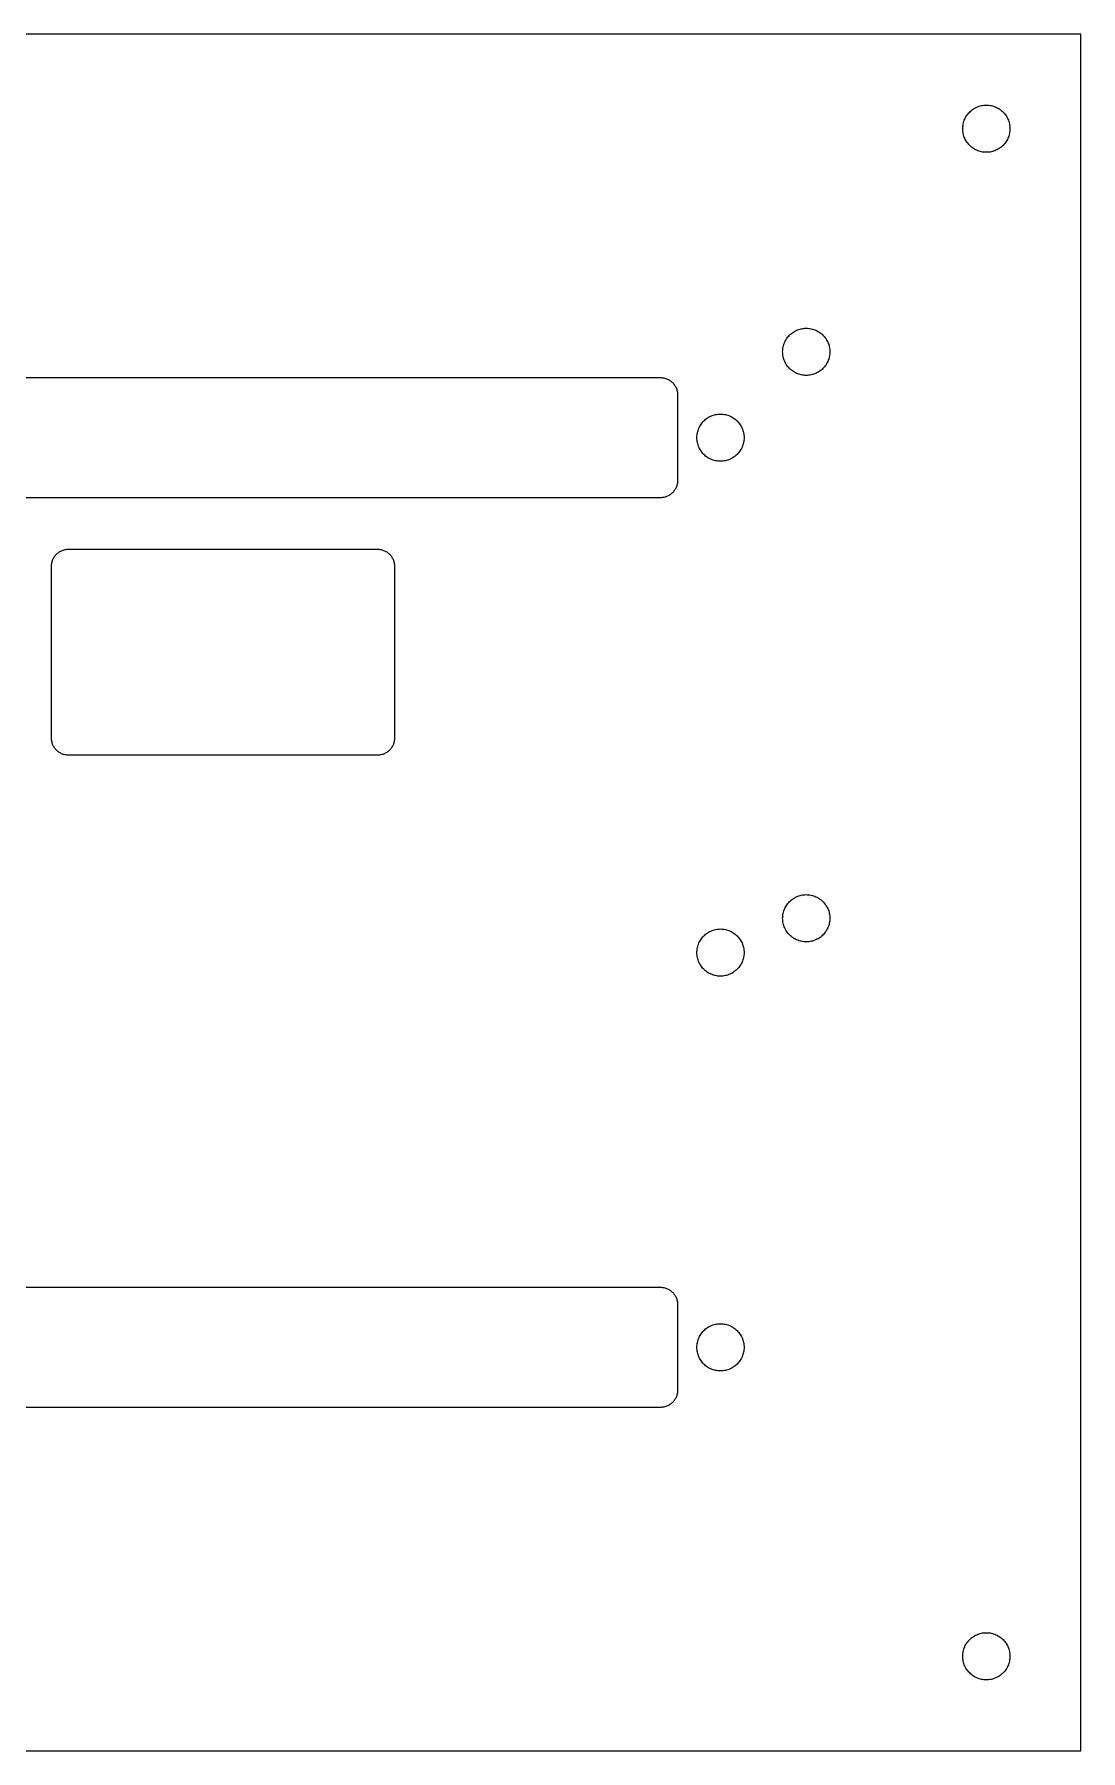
# Model space of a CAD drawing. Header units: metres. Extents: x -50 to 365, y -50 to 50.
# Drawn here: x 199 to 260, y -50 to 50 of the extents above; entities that cross this region are included whole.
import ezdxf

# ---------------------------------------------------------------- set-up
doc = ezdxf.new("R2010")
doc.units = ezdxf.units.M

msp = doc.modelspace()

# ---------------------------------------------------------------- linework, layer by layer
for p, q in [((260, 50), (160, 50)), ((260, -50), (260, 50)), ((253.216, 44.9928), (253.244, 45.0592)), ((253.244, 45.0592), (253.275, 45.1242)), ((253.275, 45.1242), (253.309, 45.1875)), ((253.309, 45.1875), (253.347, 45.2489)), ((253.347, 45.2489), (253.388, 45.3082)), ((253.388, 45.3082), (253.431, 45.3653)), ((253.431, 45.3653), (253.478, 45.42)), ((253.478, 45.42), (253.528, 45.4723)), ((253.528, 45.4723), (253.58, 45.5218)), ((253.58, 45.5218), (253.635, 45.5686)), ((253.635, 45.5686), (253.692, 45.6124)), ((253.692, 45.6124), (253.751, 45.6532)), ((253.751, 45.6532), (253.812, 45.6908)), ((253.812, 45.6908), (253.876, 45.7251)), ((253.876, 45.7251), (253.941, 45.7561)), ((253.941, 45.7561), (254.007, 45.7837)), ((254.007, 45.7837), (254.075, 45.8077)), ((254.075, 45.8077), (254.144, 45.8281)), ((254.144, 45.8281), (254.214, 45.8449)), ((254.214, 45.8449), (254.285, 45.8581)), ((254.285, 45.8581), (254.356, 45.8675)), ((254.356, 45.8675), (254.428, 45.8731)), ((254.428, 45.8731), (254.5, 45.875)), ((254.5, 45.875), (254.572, 45.8731)), ((254.572, 45.8731), (254.644, 45.8675)), ((254.644, 45.8675), (254.715, 45.8581)), ((254.715, 45.8581), (254.786, 45.8449)), ((254.786, 45.8449), (254.856, 45.8281)), ((254.856, 45.8281), (254.925, 45.8077)), ((254.925, 45.8077), (254.993, 45.7837)), ((254.993, 45.7837), (255.059, 45.7561)), ((255.059, 45.7561), (255.124, 45.7251)), ((255.124, 45.7251), (255.188, 45.6908)), ((255.188, 45.6908), (255.249, 45.6532)), ((255.249, 45.6532), (255.308, 45.6124)), ((255.308, 45.6124), (255.365, 45.5686)), ((255.365, 45.5686), (255.42, 45.5218)), ((255.42, 45.5218), (255.472, 45.4723)), ((255.472, 45.4723), (255.522, 45.42)), ((255.522, 45.42), (255.569, 45.3653)), ((255.569, 45.3653), (255.612, 45.3082)), ((255.612, 45.3082), (255.653, 45.2489)), ((255.653, 45.2489), (255.691, 45.1875)), ((255.691, 45.1875), (255.725, 45.1242)), ((255.725, 45.1242), (255.756, 45.0592)), ((255.756, 45.0592), (255.784, 44.9928)), ((253.125, 44.5), (253.127, 44.572)), ((253.127, 44.428), (253.125, 44.5)), ((253.127, 44.572), (253.133, 44.6437)), ((253.133, 44.3563), (253.127, 44.428)), ((253.133, 44.6437), (253.142, 44.7151)), ((253.142, 44.2849), (253.133, 44.3563)), ((253.142, 44.7151), (253.155, 44.7859)), ((253.155, 44.2141), (253.142, 44.2849)), ((253.155, 44.7859), (253.172, 44.8559)), ((253.172, 44.1441), (253.155, 44.2141)), ((253.172, 44.8559), (253.192, 44.9249)), ((253.192, 44.0751), (253.172, 44.1441)), ((253.192, 44.9249), (253.216, 44.9928)), ((253.216, 44.0072), (253.192, 44.0751)), ((253.244, 43.9407), (253.216, 44.0072)), ((255.784, 44.0072), (255.756, 43.9407)), ((255.784, 44.9928), (255.808, 44.9249)), ((255.808, 44.0751), (255.784, 44.0072)), ((255.808, 44.9249), (255.828, 44.8559)), ((255.828, 44.1441), (255.808, 44.0751)), ((255.828, 44.8559), (255.845, 44.7859)), ((255.845, 44.2141), (255.828, 44.1441)), ((255.845, 44.7859), (255.858, 44.7151)), ((255.858, 44.2849), (255.845, 44.2141)), ((255.858, 44.7151), (255.867, 44.6437)), ((255.867, 44.3563), (255.858, 44.2849)), ((255.867, 44.6437), (255.873, 44.572)), ((255.873, 44.428), (255.867, 44.3563)), ((255.873, 44.572), (255.875, 44.5)), ((255.875, 44.5), (255.873, 44.428)), ((253.275, 43.8758), (253.244, 43.9407)), ((253.309, 43.8125), (253.275, 43.8758)), ((253.347, 43.7511), (253.309, 43.8125)), ((253.388, 43.6918), (253.347, 43.7511)), ((253.431, 43.6347), (253.388, 43.6918)), ((253.478, 43.5799), (253.431, 43.6347)), ((253.528, 43.5277), (253.478, 43.5799)), ((253.58, 43.4782), (253.528, 43.5277)), ((253.635, 43.4314), (253.58, 43.4782)), ((253.692, 43.3876), (253.635, 43.4314)), ((253.751, 43.3468), (253.692, 43.3876)), ((253.812, 43.3092), (253.751, 43.3468)), ((253.876, 43.2749), (253.812, 43.3092)), ((253.941, 43.2439), (253.876, 43.2749)), ((254.007, 43.2163), (253.941, 43.2439)), ((254.075, 43.1923), (254.007, 43.2163)), ((254.144, 43.1718), (254.075, 43.1923)), ((254.214, 43.155), (254.144, 43.1718)), ((254.285, 43.1419), (254.214, 43.155)), ((254.356, 43.1325), (254.285, 43.1419)), ((254.428, 43.1269), (254.356, 43.1325)), ((254.5, 43.125), (254.428, 43.1269)), ((254.572, 43.1269), (254.5, 43.125)), ((254.644, 43.1325), (254.572, 43.1269)), ((254.715, 43.1419), (254.644, 43.1325)), ((254.786, 43.155), (254.715, 43.1419)), ((254.856, 43.1718), (254.786, 43.155)), ((254.925, 43.1923), (254.856, 43.1718)), ((254.993, 43.2163), (254.925, 43.1923)), ((255.059, 43.2439), (254.993, 43.2163)), ((255.124, 43.2749), (255.059, 43.2439)), ((255.188, 43.3092), (255.124, 43.2749)), ((255.249, 43.3468), (255.188, 43.3092)), ((255.308, 43.3876), (255.249, 43.3468)), ((255.365, 43.4314), (255.308, 43.3876)), ((255.42, 43.4782), (255.365, 43.4314)), ((255.472, 43.5277), (255.42, 43.4782)), ((255.522, 43.5799), (255.472, 43.5277)), ((255.569, 43.6347), (255.522, 43.5799)), ((255.612, 43.6918), (255.569, 43.6347)), ((255.653, 43.7511), (255.612, 43.6918)), ((255.691, 43.8125), (255.653, 43.7511)), ((255.725, 43.8758), (255.691, 43.8125)), ((255.756, 43.9407), (255.725, 43.8758)), ((242.716, 31.9928), (242.744, 32.0592)), ((242.744, 32.0592), (242.775, 32.1242)), ((242.775, 32.1242), (242.809, 32.1875)), ((242.809, 32.1875), (242.847, 32.2489)), ((242.847, 32.2489), (242.888, 32.3082)), ((242.888, 32.3082), (242.931, 32.3653)), ((242.931, 32.3653), (242.978, 32.42)), ((242.978, 32.42), (243.028, 32.4723)), ((243.028, 32.4723), (243.08, 32.5218)), ((243.08, 32.5218), (243.135, 32.5686)), ((243.135, 32.5686), (243.192, 32.6124)), ((243.192, 32.6124), (243.251, 32.6532)), ((243.251, 32.6532), (243.312, 32.6908)), ((243.312, 32.6908), (243.376, 32.7251)), ((243.376, 32.7251), (243.441, 32.7561)), ((243.441, 32.7561), (243.507, 32.7837)), ((243.507, 32.7837), (243.575, 32.8077)), ((243.575, 32.8077), (243.644, 32.8281)), ((243.644, 32.8281), (243.714, 32.8449)), ((243.714, 32.8449), (243.785, 32.8581)), ((243.785, 32.8581), (243.856, 32.8675)), ((243.856, 32.8675), (243.928, 32.8731)), ((243.928, 32.8731), (244, 32.875)), ((244, 32.875), (244.072, 32.8731)), ((244.072, 32.8731), (244.144, 32.8675)), ((244.144, 32.8675), (244.215, 32.8581)), ((244.215, 32.8581), (244.286, 32.8449)), ((244.286, 32.8449), (244.356, 32.8281)), ((244.356, 32.8281), (244.425, 32.8077)), ((244.425, 32.8077), (244.493, 32.7837)), ((244.493, 32.7837), (244.559, 32.7561)), ((244.559, 32.7561), (244.624, 32.7251)), ((244.624, 32.7251), (244.688, 32.6908)), ((244.688, 32.6908), (244.749, 32.6532)), ((244.749, 32.6532), (244.808, 32.6124)), ((244.808, 32.6124), (244.865, 32.5686)), ((244.865, 32.5686), (244.92, 32.5218)), ((244.92, 32.5218), (244.972, 32.4723)), ((244.972, 32.4723), (245.022, 32.42)), ((245.022, 32.42), (245.069, 32.3653)), ((245.069, 32.3653), (245.112, 32.3082)), ((245.112, 32.3082), (245.153, 32.2489)), ((245.153, 32.2489), (245.191, 32.1875)), ((245.191, 32.1875), (245.225, 32.1242)), ((245.225, 32.1242), (245.256, 32.0592)), ((245.256, 32.0592), (245.284, 31.9928)), ((242.625, 31.5), (242.627, 31.572)), ((242.627, 31.428), (242.625, 31.5)), ((242.627, 31.572), (242.633, 31.6437)), ((242.633, 31.3563), (242.627, 31.428)), ((242.633, 31.6437), (242.642, 31.7151)), ((242.642, 31.2849), (242.633, 31.3563)), ((242.642, 31.7151), (242.655, 31.7859)), ((242.655, 31.2141), (242.642, 31.2849)), ((242.655, 31.7859), (242.672, 31.8559)), ((242.672, 31.1441), (242.655, 31.2141)), ((242.672, 31.8559), (242.692, 31.9249)), ((242.692, 31.0751), (242.672, 31.1441)), ((242.692, 31.9249), (242.716, 31.9928)), ((242.716, 31.0072), (242.692, 31.0751)), ((242.744, 30.9407), (242.716, 31.0072)), ((245.284, 31.0072), (245.256, 30.9407)), ((245.284, 31.9928), (245.308, 31.9249)), ((245.308, 31.0751), (245.284, 31.0072)), ((245.308, 31.9249), (245.328, 31.8559)), ((245.328, 31.1441), (245.308, 31.0751)), ((245.328, 31.8559), (245.345, 31.7859)), ((245.345, 31.2141), (245.328, 31.1441)), ((245.345, 31.7859), (245.358, 31.7151)), ((245.358, 31.2849), (245.345, 31.2141)), ((245.358, 31.7151), (245.367, 31.6437)), ((245.367, 31.3563), (245.358, 31.2849)), ((245.367, 31.6437), (245.373, 31.572)), ((245.373, 31.428), (245.367, 31.3563)), ((245.373, 31.572), (245.375, 31.5)), ((245.375, 31.5), (245.373, 31.428)), ((184.5, 30), (235.5, 30)), ((235.5, 30), (235.552, 29.9986)), ((242.775, 30.8758), (242.744, 30.9407)), ((242.809, 30.8125), (242.775, 30.8758)), ((242.847, 30.7511), (242.809, 30.8125)), ((242.888, 30.6918), (242.847, 30.7511)), ((242.931, 30.6347), (242.888, 30.6918)), ((242.978, 30.5799), (242.931, 30.6347)), ((243.028, 30.5277), (242.978, 30.5799)), ((243.08, 30.4782), (243.028, 30.5277)), ((243.135, 30.4314), (243.08, 30.4782)), ((243.192, 30.3876), (243.135, 30.4314)), ((243.251, 30.3468), (243.192, 30.3876)), ((243.312, 30.3092), (243.251, 30.3468)), ((243.376, 30.2749), (243.312, 30.3092)), ((243.441, 30.2439), (243.376, 30.2749)), ((243.507, 30.2163), (243.441, 30.2439)), ((243.575, 30.1923), (243.507, 30.2163)), ((243.644, 30.1718), (243.575, 30.1923)), ((243.714, 30.155), (243.644, 30.1718)), ((243.785, 30.1419), (243.714, 30.155)), ((243.856, 30.1325), (243.785, 30.1419)), ((243.928, 30.1269), (243.856, 30.1325)), ((244, 30.125), (243.928, 30.1269)), ((244.072, 30.1269), (244, 30.125)), ((244.144, 30.1325), (244.072, 30.1269)), ((244.215, 30.1419), (244.144, 30.1325)), ((244.286, 30.155), (244.215, 30.1419)), ((244.356, 30.1718), (244.286, 30.155)), ((244.425, 30.1923), (244.356, 30.1718)), ((244.493, 30.2163), (244.425, 30.1923)), ((244.559, 30.2439), (244.493, 30.2163)), ((244.624, 30.2749), (244.559, 30.2439)), ((244.688, 30.3092), (244.624, 30.2749)), ((244.749, 30.3468), (244.688, 30.3092)), ((244.808, 30.3876), (244.749, 30.3468)), ((244.865, 30.4314), (244.808, 30.3876)), ((244.92, 30.4782), (244.865, 30.4314)), ((244.972, 30.5277), (244.92, 30.4782)), ((245.022, 30.5799), (244.972, 30.5277)), ((245.069, 30.6347), (245.022, 30.5799)), ((245.112, 30.6918), (245.069, 30.6347)), ((245.153, 30.7511), (245.112, 30.6918)), ((245.191, 30.8125), (245.153, 30.7511)), ((245.225, 30.8758), (245.191, 30.8125)), ((245.256, 30.9407), (245.225, 30.8758)), ((235.552, 29.9986), (235.605, 29.9945)), ((235.605, 29.9945), (235.656, 29.9877)), ((235.656, 29.9877), (235.708, 29.9781)), ((235.708, 29.9781), (235.759, 29.9659)), ((235.759, 29.9659), (235.809, 29.951)), ((235.809, 29.951), (235.858, 29.9336)), ((235.858, 29.9336), (235.907, 29.9135)), ((235.907, 29.9135), (235.954, 29.891)), ((235.954, 29.891), (236, 29.866)), ((236, 29.866), (236.045, 29.8387)), ((236.045, 29.8387), (236.088, 29.809)), ((236.088, 29.809), (236.129, 29.7771)), ((236.129, 29.7771), (236.169, 29.7431)), ((236.169, 29.7431), (236.207, 29.7071)), ((236.207, 29.7071), (236.243, 29.6691)), ((236.243, 29.6691), (236.277, 29.6293)), ((236.277, 29.6293), (236.309, 29.5878)), ((236.309, 29.5878), (236.339, 29.5446)), ((236.339, 29.5446), (236.366, 29.5)), ((236.366, 29.5), (236.391, 29.454)), ((236.391, 29.454), (236.414, 29.4067)), ((236.414, 29.4067), (236.434, 29.3584)), ((236.434, 29.3584), (236.451, 29.309)), ((236.451, 29.309), (236.466, 29.2588)), ((236.466, 29.2588), (236.478, 29.2079)), ((236.478, 29.2079), (236.488, 29.1564)), ((236.488, 29.1564), (236.495, 29.1045)), ((236.495, 29.1045), (236.499, 29.0523)), ((236.499, 29.0523), (236.5, 29)), ((236.5, 29), (236.5, 24)), ((237.716, 26.9928), (237.744, 27.0592)), ((237.744, 27.0592), (237.775, 27.1242)), ((237.775, 27.1242), (237.809, 27.1875)), ((237.809, 27.1875), (237.847, 27.2489)), ((237.847, 27.2489), (237.888, 27.3082)), ((237.888, 27.3082), (237.931, 27.3653)), ((237.931, 27.3653), (237.978, 27.42)), ((237.978, 27.42), (238.028, 27.4723)), ((238.028, 27.4723), (238.08, 27.5218)), ((238.08, 27.5218), (238.135, 27.5686)), ((238.135, 27.5686), (238.192, 27.6124)), ((238.192, 27.6124), (238.251, 27.6532)), ((238.251, 27.6532), (238.312, 27.6908)), ((238.312, 27.6908), (238.376, 27.7251)), ((238.376, 27.7251), (238.441, 27.7561)), ((238.441, 27.7561), (238.507, 27.7837)), ((238.507, 27.7837), (238.575, 27.8077)), ((238.575, 27.8077), (238.644, 27.8281)), ((238.644, 27.8281), (238.714, 27.8449)), ((238.714, 27.8449), (238.785, 27.8581)), ((238.785, 27.8581), (238.856, 27.8675)), ((238.856, 27.8675), (238.928, 27.8731)), ((238.928, 27.8731), (239, 27.875)), ((239, 27.875), (239.072, 27.8731)), ((239.072, 27.8731), (239.144, 27.8675)), ((239.144, 27.8675), (239.215, 27.8581)), ((239.215, 27.8581), (239.286, 27.8449)), ((239.286, 27.8449), (239.356, 27.8281)), ((239.356, 27.8281), (239.425, 27.8077)), ((239.425, 27.8077), (239.493, 27.7837)), ((239.493, 27.7837), (239.559, 27.7561)), ((239.559, 27.7561), (239.624, 27.7251)), ((239.624, 27.7251), (239.688, 27.6908)), ((239.688, 27.6908), (239.749, 27.6532)), ((239.749, 27.6532), (239.808, 27.6124)), ((239.808, 27.6124), (239.865, 27.5686)), ((239.865, 27.5686), (239.92, 27.5218)), ((239.92, 27.5218), (239.972, 27.4723)), ((239.972, 27.4723), (240.022, 27.42)), ((240.022, 27.42), (240.069, 27.3653)), ((240.069, 27.3653), (240.112, 27.3082)), ((240.112, 27.3082), (240.153, 27.2489)), ((240.153, 27.2489), (240.191, 27.1875)), ((240.191, 27.1875), (240.225, 27.1242)), ((240.225, 27.1242), (240.256, 27.0592)), ((240.256, 27.0592), (240.284, 26.9928)), ((237.625, 26.5), (237.627, 26.572)), ((237.627, 26.428), (237.625, 26.5)), ((237.627, 26.572), (237.633, 26.6437)), ((237.633, 26.3563), (237.627, 26.428)), ((237.633, 26.6437), (237.642, 26.7151)), ((237.642, 26.2849), (237.633, 26.3563)), ((237.642, 26.7151), (237.655, 26.7859)), ((237.655, 26.2141), (237.642, 26.2849)), ((237.655, 26.7859), (237.672, 26.8559)), ((237.672, 26.1441), (237.655, 26.2141)), ((237.672, 26.8559), (237.692, 26.9249)), ((237.692, 26.0751), (237.672, 26.1441)), ((237.692, 26.9249), (237.716, 26.9928)), ((237.716, 26.0072), (237.692, 26.0751)), ((237.744, 25.9407), (237.716, 26.0072)), ((240.284, 26.0072), (240.256, 25.9407)), ((240.284, 26.9928), (240.308, 26.9249)), ((240.308, 26.0751), (240.284, 26.0072)), ((240.308, 26.9249), (240.328, 26.8559)), ((240.328, 26.1441), (240.308, 26.0751)), ((240.328, 26.8559), (240.345, 26.7859)), ((240.345, 26.2141), (240.328, 26.1441)), ((240.345, 26.7859), (240.358, 26.7151)), ((240.358, 26.2849), (240.345, 26.2141)), ((240.358, 26.7151), (240.367, 26.6437)), ((240.367, 26.3563), (240.358, 26.2849)), ((240.367, 26.6437), (240.373, 26.572)), ((240.373, 26.428), (240.367, 26.3563)), ((240.373, 26.572), (240.375, 26.5)), ((240.375, 26.5), (240.373, 26.428)), ((237.775, 25.8758), (237.744, 25.9407)), ((237.809, 25.8125), (237.775, 25.8758)), ((237.847, 25.7511), (237.809, 25.8125)), ((237.888, 25.6918), (237.847, 25.7511)), ((237.931, 25.6347), (237.888, 25.6918)), ((237.978, 25.5799), (237.931, 25.6347)), ((238.028, 25.5277), (237.978, 25.5799)), ((238.08, 25.4782), (238.028, 25.5277)), ((238.135, 25.4314), (238.08, 25.4782)), ((238.192, 25.3876), (238.135, 25.4314)), ((238.251, 25.3468), (238.192, 25.3876)), ((238.312, 25.3092), (238.251, 25.3468)), ((238.376, 25.2749), (238.312, 25.3092)), ((238.441, 25.2439), (238.376, 25.2749)), ((238.507, 25.2163), (238.441, 25.2439)), ((238.575, 25.1923), (238.507, 25.2163)), ((238.644, 25.1718), (238.575, 25.1923)), ((238.714, 25.155), (238.644, 25.1718)), ((238.785, 25.1419), (238.714, 25.155)), ((238.856, 25.1325), (238.785, 25.1419)), ((238.928, 25.1269), (238.856, 25.1325)), ((239, 25.125), (238.928, 25.1269)), ((239.072, 25.1269), (239, 25.125)), ((239.144, 25.1325), (239.072, 25.1269)), ((239.215, 25.1419), (239.144, 25.1325)), ((239.286, 25.155), (239.215, 25.1419)), ((239.356, 25.1718), (239.286, 25.155)), ((239.425, 25.1923), (239.356, 25.1718)), ((239.493, 25.2163), (239.425, 25.1923)), ((239.559, 25.2439), (239.493, 25.2163)), ((239.624, 25.2749), (239.559, 25.2439)), ((239.688, 25.3092), (239.624, 25.2749)), ((239.749, 25.3468), (239.688, 25.3092)), ((239.808, 25.3876), (239.749, 25.3468)), ((239.865, 25.4314), (239.808, 25.3876)), ((239.92, 25.4782), (239.865, 25.4314)), ((239.972, 25.5277), (239.92, 25.4782)), ((240.022, 25.5799), (239.972, 25.5277)), ((240.069, 25.6347), (240.022, 25.5799)), ((240.112, 25.6918), (240.069, 25.6347)), ((240.153, 25.7511), (240.112, 25.6918)), ((240.191, 25.8125), (240.153, 25.7511)), ((240.225, 25.8758), (240.191, 25.8125)), ((240.256, 25.9407), (240.225, 25.8758)), ((236.5, 24), (236.499, 23.9477)), ((235.5, 23), (184.5, 23)), ((235.552, 23.0014), (235.5, 23)), ((235.605, 23.0055), (235.552, 23.0014)), ((235.656, 23.0123), (235.605, 23.0055)), ((235.708, 23.0219), (235.656, 23.0123)), ((235.759, 23.0341), (235.708, 23.0219)), ((235.809, 23.049), (235.759, 23.0341)), ((235.858, 23.0664), (235.809, 23.049)), ((235.907, 23.0865), (235.858, 23.0664)), ((235.954, 23.109), (235.907, 23.0865)), ((236, 23.134), (235.954, 23.109)), ((236.045, 23.1613), (236, 23.134)), ((236.088, 23.191), (236.045, 23.1613)), ((236.129, 23.2229), (236.088, 23.191)), ((236.169, 23.2569), (236.129, 23.2229)), ((236.207, 23.2929), (236.169, 23.2569)), ((236.243, 23.3309), (236.207, 23.2929)), ((236.277, 23.3707), (236.243, 23.3309)), ((236.309, 23.4122), (236.277, 23.3707)), ((236.339, 23.4554), (236.309, 23.4122)), ((236.366, 23.5), (236.339, 23.4554)), ((236.391, 23.546), (236.366, 23.5)), ((236.414, 23.5933), (236.391, 23.546)), ((236.434, 23.6416), (236.414, 23.5933)), ((236.451, 23.691), (236.434, 23.6416)), ((236.466, 23.7412), (236.451, 23.691)), ((236.478, 23.7921), (236.466, 23.7412)), ((236.488, 23.8436), (236.478, 23.7921)), ((236.495, 23.8955), (236.488, 23.8436)), ((236.499, 23.9477), (236.495, 23.8955)), ((200.948, 19.9986), (201, 20)), ((201, 20), (219, 20)), ((219, 20), (219.052, 19.9986)), ((200, 19), (200.001, 19.0523)), ((200, 9), (200, 19)), ((200.001, 19.0523), (200.005, 19.1045)), ((200.005, 19.1045), (200.012, 19.1564)), ((200.012, 19.1564), (200.022, 19.2079)), ((200.022, 19.2079), (200.034, 19.2588)), ((200.034, 19.2588), (200.049, 19.309)), ((200.049, 19.309), (200.066, 19.3584)), ((200.066, 19.3584), (200.086, 19.4067)), ((200.086, 19.4067), (200.109, 19.454)), ((200.109, 19.454), (200.134, 19.5)), ((200.134, 19.5), (200.161, 19.5446)), ((200.161, 19.5446), (200.191, 19.5878)), ((200.191, 19.5878), (200.223, 19.6293)), ((200.223, 19.6293), (200.257, 19.6691)), ((200.257, 19.6691), (200.293, 19.7071)), ((200.293, 19.7071), (200.331, 19.7431)), ((200.331, 19.7431), (200.371, 19.7771)), ((200.371, 19.7771), (200.412, 19.809)), ((200.412, 19.809), (200.455, 19.8387)), ((200.455, 19.8387), (200.5, 19.866)), ((200.5, 19.866), (200.546, 19.891)), ((200.546, 19.891), (200.593, 19.9135)), ((200.593, 19.9135), (200.642, 19.9336)), ((200.642, 19.9336), (200.691, 19.951)), ((200.691, 19.951), (200.741, 19.9659)), ((200.741, 19.9659), (200.792, 19.9781)), ((200.792, 19.9781), (200.844, 19.9877)), ((200.844, 19.9877), (200.895, 19.9945)), ((200.895, 19.9945), (200.948, 19.9986)), ((219.052, 19.9986), (219.105, 19.9945)), ((219.105, 19.9945), (219.156, 19.9877)), ((219.156, 19.9877), (219.208, 19.9781)), ((219.208, 19.9781), (219.259, 19.9659)), ((219.259, 19.9659), (219.309, 19.951)), ((219.309, 19.951), (219.358, 19.9336)), ((219.358, 19.9336), (219.407, 19.9135)), ((219.407, 19.9135), (219.454, 19.891)), ((219.454, 19.891), (219.5, 19.866)), ((219.5, 19.866), (219.545, 19.8387)), ((219.545, 19.8387), (219.588, 19.809)), ((219.588, 19.809), (219.629, 19.7771)), ((219.629, 19.7771), (219.669, 19.7431)), ((219.669, 19.7431), (219.707, 19.7071)), ((219.707, 19.7071), (219.743, 19.6691)), ((219.743, 19.6691), (219.777, 19.6293)), ((219.777, 19.6293), (219.809, 19.5878)), ((219.809, 19.5878), (219.839, 19.5446)), ((219.839, 19.5446), (219.866, 19.5)), ((219.866, 19.5), (219.891, 19.454)), ((219.891, 19.454), (219.914, 19.4067)), ((219.914, 19.4067), (219.934, 19.3584)), ((219.934, 19.3584), (219.951, 19.309)), ((219.951, 19.309), (219.966, 19.2588)), ((219.966, 19.2588), (219.978, 19.2079)), ((219.978, 19.2079), (219.988, 19.1564)), ((219.988, 19.1564), (219.995, 19.1045)), ((219.995, 19.1045), (219.999, 19.0523)), ((219.999, 19.0523), (220, 19)), ((220, 19), (220, 9)), ((200.001, 8.94768), (200, 9)), ((220, 9), (219.999, 8.94768)), ((200.005, 8.89548), (200.001, 8.94768)), ((200.012, 8.84357), (200.005, 8.89548)), ((200.022, 8.7921), (200.012, 8.84357)), ((200.034, 8.7412), (200.022, 8.7921)), ((200.049, 8.69099), (200.034, 8.7412)), ((200.066, 8.64163), (200.049, 8.69099)), ((200.086, 8.59328), (200.066, 8.64163)), ((200.109, 8.54602), (200.086, 8.59328)), ((200.134, 8.50002), (200.109, 8.54602)), ((200.161, 8.45537), (200.134, 8.50002)), ((200.191, 8.41222), (200.161, 8.45537)), ((200.223, 8.37068), (200.191, 8.41222)), ((200.257, 8.33087), (200.223, 8.37068)), ((200.293, 8.29291), (200.257, 8.33087)), ((200.331, 8.25687), (200.293, 8.29291)), ((200.371, 8.22285), (200.331, 8.25687)), ((200.412, 8.19099), (200.371, 8.22285)), ((200.455, 8.16133), (200.412, 8.19099)), ((200.5, 8.13399), (200.455, 8.16133)), ((200.546, 8.10899), (200.5, 8.13399)), ((200.593, 8.08646), (200.546, 8.10899)), ((200.642, 8.06642), (200.593, 8.08646)), ((200.691, 8.04895), (200.642, 8.06642)), ((200.741, 8.03409), (200.691, 8.04895)), ((200.792, 8.02187), (200.741, 8.03409)), ((200.844, 8.01231), (200.792, 8.02187)), ((200.895, 8.00549), (200.844, 8.01231)), ((200.948, 8.00137), (200.895, 8.00549)), ((201, 8), (200.948, 8.00137)), ((219, 8), (201, 8)), ((219.052, 8.00137), (219, 8)), ((219.105, 8.00549), (219.052, 8.00137)), ((219.156, 8.01231), (219.105, 8.00549)), ((219.208, 8.02187), (219.156, 8.01231)), ((219.259, 8.03409), (219.208, 8.02187)), ((219.309, 8.04895), (219.259, 8.03409)), ((219.358, 8.06642), (219.309, 8.04895)), ((219.407, 8.08646), (219.358, 8.06642)), ((219.454, 8.10899), (219.407, 8.08646)), ((219.5, 8.13399), (219.454, 8.10899)), ((219.545, 8.16133), (219.5, 8.13399)), ((219.588, 8.19099), (219.545, 8.16133)), ((219.629, 8.22285), (219.588, 8.19099)), ((219.669, 8.25687), (219.629, 8.22285)), ((219.707, 8.29291), (219.669, 8.25687)), ((219.743, 8.33087), (219.707, 8.29291)), ((219.777, 8.37068), (219.743, 8.33087)), ((219.809, 8.41222), (219.777, 8.37068)), ((219.839, 8.45537), (219.809, 8.41222)), ((219.866, 8.50002), (219.839, 8.45537)), ((219.891, 8.54602), (219.866, 8.50002)), ((219.914, 8.59328), (219.891, 8.54602)), ((219.934, 8.64163), (219.914, 8.59328)), ((219.951, 8.69099), (219.934, 8.64163)), ((219.966, 8.7412), (219.951, 8.69099)), ((219.978, 8.7921), (219.966, 8.7412)), ((219.988, 8.84357), (219.978, 8.7921)), ((219.995, 8.89548), (219.988, 8.84357)), ((219.999, 8.94768), (219.995, 8.89548)), ((242.716, -1.00723), (242.744, -0.940735)), ((242.744, -0.940735), (242.775, -0.875763)), ((242.775, -0.875763), (242.809, -0.8125)), ((242.809, -0.8125), (242.847, -0.751114)), ((242.847, -0.751114), (242.888, -0.691788)), ((242.888, -0.691788), (242.931, -0.634674)), ((242.931, -0.634674), (242.978, -0.579941)), ((242.978, -0.579941), (243.028, -0.527725)), ((243.028, -0.527725), (243.08, -0.478165)), ((243.08, -0.478165), (243.135, -0.431412)), ((243.135, -0.431412), (243.192, -0.387589)), ((243.192, -0.387589), (243.251, -0.346817)), ((243.251, -0.346817), (243.312, -0.309204)), ((243.312, -0.309204), (243.376, -0.274857)), ((243.376, -0.274857), (243.441, -0.243866)), ((243.441, -0.243866), (243.507, -0.216324)), ((243.507, -0.216324), (243.575, -0.192291)), ((243.575, -0.192291), (243.644, -0.171844)), ((243.644, -0.171844), (243.714, -0.155045)), ((243.714, -0.155045), (243.785, -0.141922)), ((243.785, -0.141922), (243.856, -0.132523)), ((243.856, -0.132523), (243.928, -0.126877)), ((243.928, -0.126877), (244, -0.125)), ((244, -0.125), (244.072, -0.126877)), ((244.072, -0.126877), (244.144, -0.132523)), ((244.144, -0.132523), (244.215, -0.141922)), ((244.215, -0.141922), (244.286, -0.155045)), ((244.286, -0.155045), (244.356, -0.171844)), ((244.356, -0.171844), (244.425, -0.192291)), ((244.425, -0.192291), (244.493, -0.216324)), ((244.493, -0.216324), (244.559, -0.243866)), ((244.559, -0.243866), (244.624, -0.274857)), ((244.624, -0.274857), (244.688, -0.309204)), ((244.688, -0.309204), (244.749, -0.346817)), ((244.749, -0.346817), (244.808, -0.387589)), ((244.808, -0.387589), (244.865, -0.431412)), ((244.865, -0.431412), (244.92, -0.478165)), ((244.92, -0.478165), (244.972, -0.527725)), ((244.972, -0.527725), (245.022, -0.579941)), ((245.022, -0.579941), (245.069, -0.634674)), ((245.069, -0.634674), (245.112, -0.691788)), ((245.112, -0.691788), (245.153, -0.751114)), ((245.153, -0.751114), (245.191, -0.8125)), ((245.191, -0.8125), (245.225, -0.875763)), ((245.225, -0.875763), (245.256, -0.940735)), ((245.256, -0.940735), (245.284, -1.00723)), ((242.625, -1.5), (242.627, -1.42802)), ((242.627, -1.57196), (242.625, -1.5)), ((242.627, -1.42802), (242.633, -1.35626)), ((242.633, -1.64372), (242.627, -1.57196)), ((242.633, -1.35626), (242.642, -1.2849)), ((242.642, -1.71509), (242.633, -1.64372)), ((242.642, -1.2849), (242.655, -1.21411)), ((242.655, -1.78587), (242.642, -1.71509)), ((242.655, -1.21411), (242.672, -1.14412)), ((242.672, -1.85587), (242.655, -1.78587)), ((242.672, -1.14412), (242.692, -1.07509)), ((242.692, -1.9249), (242.672, -1.85587)), ((242.692, -1.07509), (242.716, -1.00723)), ((242.716, -1.99275), (242.692, -1.9249)), ((242.744, -2.05925), (242.716, -1.99275)), ((245.284, -1.99275), (245.256, -2.05925)), ((245.284, -1.00723), (245.308, -1.07509)), ((245.308, -1.9249), (245.284, -1.99275)), ((245.308, -1.07509), (245.328, -1.14412)), ((245.328, -1.85587), (245.308, -1.9249)), ((245.328, -1.14412), (245.345, -1.21411)), ((245.345, -1.78587), (245.328, -1.85587)), ((245.345, -1.21411), (245.358, -1.2849)), ((245.358, -1.71509), (245.345, -1.78587)), ((245.358, -1.2849), (245.367, -1.35626)), ((245.367, -1.64372), (245.358, -1.71509)), ((245.367, -1.35626), (245.373, -1.42802)), ((245.373, -1.57196), (245.367, -1.64372)), ((245.373, -1.42802), (245.375, -1.5)), ((245.375, -1.5), (245.373, -1.57196)), ((237.716, -3.00725), (237.744, -2.94075)), ((237.744, -2.94075), (237.775, -2.87578)), ((237.775, -2.87578), (237.809, -2.8125)), ((237.809, -2.8125), (237.847, -2.75113)), ((237.847, -2.75113), (237.888, -2.6918)), ((237.888, -2.6918), (237.931, -2.63469)), ((237.931, -2.63469), (237.978, -2.57996)), ((237.978, -2.57996), (238.028, -2.52774)), ((238.028, -2.52774), (238.08, -2.47818)), ((238.08, -2.47818), (238.135, -2.43143)), ((238.135, -2.43143), (238.192, -2.3876)), ((238.192, -2.3876), (238.251, -2.34683)), ((238.251, -2.34683), (238.312, -2.30922)), ((238.312, -2.30922), (238.376, -2.27487)), ((238.376, -2.27487), (238.441, -2.24388)), ((238.441, -2.24388), (238.507, -2.21634)), ((238.507, -2.21634), (238.575, -2.19231)), ((238.575, -2.19231), (238.644, -2.17186)), ((238.644, -2.17186), (238.714, -2.15506)), ((238.714, -2.15506), (238.785, -2.14194)), ((238.785, -2.14194), (238.856, -2.13254)), ((238.856, -2.13254), (238.928, -2.12689)), ((238.928, -2.12689), (239, -2.125)), ((239, -2.125), (239.072, -2.12689)), ((239.072, -2.12689), (239.144, -2.13254)), ((239.144, -2.13254), (239.215, -2.14194)), ((239.215, -2.14194), (239.286, -2.15506)), ((239.286, -2.15506), (239.356, -2.17186)), ((239.356, -2.17186), (239.425, -2.19231)), ((239.425, -2.19231), (239.493, -2.21634)), ((239.493, -2.21634), (239.559, -2.24388)), ((239.559, -2.24388), (239.624, -2.27487)), ((239.624, -2.27487), (239.688, -2.30922)), ((239.688, -2.30922), (239.749, -2.34683)), ((239.749, -2.34683), (239.808, -2.3876)), ((239.808, -2.3876), (239.865, -2.43143)), ((239.865, -2.43143), (239.92, -2.47818)), ((239.92, -2.47818), (239.972, -2.52774)), ((239.972, -2.52774), (240.022, -2.57996)), ((240.022, -2.57996), (240.069, -2.63469)), ((240.069, -2.63469), (240.112, -2.6918)), ((240.112, -2.6918), (240.153, -2.75113)), ((240.153, -2.75113), (240.191, -2.8125)), ((240.191, -2.8125), (240.225, -2.87578)), ((240.225, -2.87578), (240.256, -2.94075)), ((240.256, -2.94075), (240.284, -3.00725)), ((242.775, -2.12422), (242.744, -2.05925)), ((242.809, -2.1875), (242.775, -2.12422)), ((242.847, -2.24887), (242.809, -2.1875)), ((242.888, -2.3082), (242.847, -2.24887)), ((242.931, -2.36531), (242.888, -2.3082)), ((242.978, -2.42004), (242.931, -2.36531)), ((243.028, -2.47226), (242.978, -2.42004)), ((243.08, -2.52182), (243.028, -2.47226)), ((243.135, -2.56857), (243.08, -2.52182)), ((243.192, -2.6124), (243.135, -2.56857)), ((243.251, -2.65317), (243.192, -2.6124)), ((243.312, -2.69078), (243.251, -2.65317)), ((243.376, -2.72513), (243.312, -2.69078)), ((243.441, -2.75612), (243.376, -2.72513)), ((243.507, -2.78366), (243.441, -2.75612)), ((243.575, -2.80769), (243.507, -2.78366)), ((243.644, -2.82814), (243.575, -2.80769)), ((243.714, -2.84494), (243.644, -2.82814)), ((243.785, -2.85806), (243.714, -2.84494)), ((243.856, -2.86746), (243.785, -2.85806)), ((243.928, -2.87311), (243.856, -2.86746)), ((244, -2.875), (243.928, -2.87311)), ((244.072, -2.87311), (244, -2.875)), ((244.144, -2.86746), (244.072, -2.87311)), ((244.215, -2.85806), (244.144, -2.86746)), ((244.286, -2.84494), (244.215, -2.85806)), ((244.356, -2.82814), (244.286, -2.84494)), ((244.425, -2.80769), (244.356, -2.82814)), ((244.493, -2.78366), (244.425, -2.80769)), ((244.559, -2.75612), (244.493, -2.78366)), ((244.624, -2.72513), (244.559, -2.75612)), ((244.688, -2.69078), (244.624, -2.72513)), ((244.749, -2.65317), (244.688, -2.69078)), ((244.808, -2.6124), (244.749, -2.65317)), ((244.865, -2.56857), (244.808, -2.6124)), ((244.92, -2.52182), (244.865, -2.56857)), ((244.972, -2.47226), (244.92, -2.52182)), ((245.022, -2.42004), (244.972, -2.47226)), ((245.069, -2.36531), (245.022, -2.42004)), ((245.112, -2.3082), (245.069, -2.36531)), ((245.153, -2.24887), (245.112, -2.3082)), ((245.191, -2.1875), (245.153, -2.24887)), ((245.225, -2.12422), (245.191, -2.1875)), ((245.256, -2.05925), (245.225, -2.12422)), ((237.625, -3.5), (237.627, -3.42804)), ((237.627, -3.57198), (237.625, -3.5)), ((237.627, -3.42804), (237.633, -3.35628)), ((237.633, -3.64374), (237.627, -3.57198)), ((237.633, -3.35628), (237.642, -3.28491)), ((237.642, -3.7151), (237.633, -3.64374)), ((237.642, -3.28491), (237.655, -3.21413)), ((237.655, -3.78589), (237.642, -3.7151)), ((237.655, -3.21413), (237.672, -3.14413)), ((237.672, -3.85588), (237.655, -3.78589)), ((237.672, -3.14413), (237.692, -3.0751)), ((237.692, -3.92491), (237.672, -3.85588)), ((237.692, -3.0751), (237.716, -3.00725)), ((237.716, -3.99277), (237.692, -3.92491)), ((237.744, -4.05927), (237.716, -3.99277)), ((240.284, -3.99277), (240.256, -4.05927)), ((240.284, -3.00725), (240.308, -3.0751)), ((240.308, -3.92491), (240.284, -3.99277)), ((240.308, -3.0751), (240.328, -3.14413)), ((240.328, -3.85588), (240.308, -3.92491)), ((240.328, -3.14413), (240.345, -3.21413)), ((240.345, -3.78589), (240.328, -3.85588)), ((240.345, -3.21413), (240.358, -3.28491)), ((240.358, -3.7151), (240.345, -3.78589)), ((240.358, -3.28491), (240.367, -3.35628)), ((240.367, -3.64374), (240.358, -3.7151)), ((240.367, -3.35628), (240.373, -3.42804)), ((240.373, -3.57198), (240.367, -3.64374)), ((240.373, -3.42804), (240.375, -3.5)), ((240.375, -3.5), (240.373, -3.57198)), ((237.775, -4.12424), (237.744, -4.05927)), ((237.809, -4.1875), (237.775, -4.12424)), ((237.847, -4.24889), (237.809, -4.1875)), ((237.888, -4.30821), (237.847, -4.24889)), ((237.931, -4.36533), (237.888, -4.30821)), ((237.978, -4.42006), (237.931, -4.36533)), ((238.028, -4.47227), (237.978, -4.42006)), ((238.08, -4.52184), (238.028, -4.47227)), ((238.135, -4.56859), (238.08, -4.52184)), ((238.192, -4.61241), (238.135, -4.56859)), ((238.251, -4.65318), (238.192, -4.61241)), ((238.312, -4.6908), (238.251, -4.65318)), ((238.376, -4.72514), (238.312, -4.6908)), ((238.441, -4.75613), (238.376, -4.72514)), ((238.507, -4.78368), (238.441, -4.75613)), ((238.575, -4.80771), (238.507, -4.78368)), ((238.644, -4.82816), (238.575, -4.80771)), ((238.714, -4.84496), (238.644, -4.82816)), ((238.785, -4.85808), (238.714, -4.84496)), ((238.856, -4.86748), (238.785, -4.85808)), ((238.928, -4.87312), (238.856, -4.86748)), ((239, -4.875), (238.928, -4.87312)), ((239.072, -4.87312), (239, -4.875)), ((239.144, -4.86748), (239.072, -4.87312)), ((239.215, -4.85808), (239.144, -4.86748)), ((239.286, -4.84496), (239.215, -4.85808)), ((239.356, -4.82816), (239.286, -4.84496)), ((239.425, -4.80771), (239.356, -4.82816)), ((239.493, -4.78368), (239.425, -4.80771)), ((239.559, -4.75613), (239.493, -4.78368)), ((239.624, -4.72514), (239.559, -4.75613)), ((239.688, -4.6908), (239.624, -4.72514)), ((239.749, -4.65318), (239.688, -4.6908)), ((239.808, -4.61241), (239.749, -4.65318)), ((239.865, -4.56859), (239.808, -4.61241)), ((239.92, -4.52184), (239.865, -4.56859)), ((239.972, -4.47227), (239.92, -4.52184)), ((240.022, -4.42006), (239.972, -4.47227)), ((240.069, -4.36533), (240.022, -4.42006)), ((240.112, -4.30821), (240.069, -4.36533)), ((240.153, -4.24889), (240.112, -4.30821)), ((240.191, -4.1875), (240.153, -4.24889)), ((240.225, -4.12424), (240.191, -4.1875)), ((240.256, -4.05927), (240.225, -4.12424)), ((184.5, -23), (235.5, -23)), ((235.5, -23), (235.552, -23.0014)), ((235.552, -23.0014), (235.605, -23.0055)), ((235.605, -23.0055), (235.656, -23.0123)), ((235.656, -23.0123), (235.708, -23.0219)), ((235.708, -23.0219), (235.759, -23.0341)), ((235.759, -23.0341), (235.809, -23.049)), ((235.809, -23.049), (235.858, -23.0664)), ((235.858, -23.0664), (235.907, -23.0865)), ((235.907, -23.0865), (235.954, -23.109)), ((235.954, -23.109), (236, -23.134)), ((236, -23.134), (236.045, -23.1613)), ((236.045, -23.1613), (236.088, -23.191)), ((236.088, -23.191), (236.129, -23.2229)), ((236.129, -23.2229), (236.169, -23.2569)), ((236.169, -23.2569), (236.207, -23.2929)), ((236.207, -23.2929), (236.243, -23.3309)), ((236.243, -23.3309), (236.277, -23.3707)), ((236.277, -23.3707), (236.309, -23.4122)), ((236.309, -23.4122), (236.339, -23.4554)), ((236.339, -23.4554), (236.366, -23.5)), ((236.366, -23.5), (236.391, -23.546)), ((236.391, -23.546), (236.414, -23.5933)), ((236.414, -23.5933), (236.434, -23.6416)), ((236.434, -23.6416), (236.451, -23.691)), ((236.451, -23.691), (236.466, -23.7412)), ((236.466, -23.7412), (236.478, -23.7921)), ((236.478, -23.7921), (236.488, -23.8436)), ((236.488, -23.8436), (236.495, -23.8955)), ((236.495, -23.8955), (236.499, -23.9477)), ((236.499, -23.9477), (236.5, -24)), ((236.5, -24), (236.5, -29)), ((237.716, -26.0072), (237.744, -25.9407)), ((237.744, -25.9407), (237.775, -25.8758)), ((237.775, -25.8758), (237.809, -25.8125)), ((237.809, -25.8125), (237.847, -25.7511)), ((237.847, -25.7511), (237.888, -25.6918)), ((237.888, -25.6918), (237.931, -25.6347)), ((237.931, -25.6347), (237.978, -25.5799)), ((237.978, -25.5799), (238.028, -25.5277)), ((238.028, -25.5277), (238.08, -25.4782)), ((238.08, -25.4782), (238.135, -25.4314)), ((238.135, -25.4314), (238.192, -25.3876)), ((238.192, -25.3876), (238.251, -25.3468)), ((238.251, -25.3468), (238.312, -25.3092)), ((238.312, -25.3092), (238.376, -25.2749)), ((238.376, -25.2749), (238.441, -25.2439)), ((238.441, -25.2439), (238.507, -25.2163)), ((238.507, -25.2163), (238.575, -25.1923)), ((238.575, -25.1923), (238.644, -25.1718)), ((238.644, -25.1718), (238.714, -25.155)), ((238.714, -25.155), (238.785, -25.1419)), ((238.785, -25.1419), (238.856, -25.1325)), ((238.856, -25.1325), (238.928, -25.1269)), ((238.928, -25.1269), (239, -25.125)), ((239, -25.125), (239.072, -25.1269)), ((239.072, -25.1269), (239.144, -25.1325)), ((239.144, -25.1325), (239.215, -25.1419)), ((239.215, -25.1419), (239.286, -25.155)), ((239.286, -25.155), (239.356, -25.1718)), ((239.356, -25.1718), (239.425, -25.1923)), ((239.425, -25.1923), (239.493, -25.2163)), ((239.493, -25.2163), (239.559, -25.2439)), ((239.559, -25.2439), (239.624, -25.2749)), ((239.624, -25.2749), (239.688, -25.3092)), ((239.688, -25.3092), (239.749, -25.3468)), ((239.749, -25.3468), (239.808, -25.3876)), ((239.808, -25.3876), (239.865, -25.4314)), ((239.865, -25.4314), (239.92, -25.4782)), ((239.92, -25.4782), (239.972, -25.5277)), ((239.972, -25.5277), (240.022, -25.5799)), ((240.022, -25.5799), (240.069, -25.6347)), ((240.069, -25.6347), (240.112, -25.6918)), ((240.112, -25.6918), (240.153, -25.7511)), ((240.153, -25.7511), (240.191, -25.8125)), ((240.191, -25.8125), (240.225, -25.8758)), ((240.225, -25.8758), (240.256, -25.9407)), ((240.256, -25.9407), (240.284, -26.0072)), ((237.625, -26.5), (237.627, -26.428)), ((237.627, -26.572), (237.625, -26.5)), ((237.627, -26.428), (237.633, -26.3563)), ((237.633, -26.6437), (237.627, -26.572)), ((237.633, -26.3563), (237.642, -26.2849)), ((237.642, -26.7151), (237.633, -26.6437)), ((237.642, -26.2849), (237.655, -26.2141)), ((237.655, -26.7859), (237.642, -26.7151)), ((237.655, -26.2141), (237.672, -26.1441)), ((237.672, -26.8559), (237.655, -26.7859)), ((237.672, -26.1441), (237.692, -26.0751)), ((237.692, -26.9249), (237.672, -26.8559)), ((237.692, -26.0751), (237.716, -26.0072)), ((237.716, -26.9928), (237.692, -26.9249)), ((237.744, -27.0592), (237.716, -26.9928)), ((240.284, -26.9928), (240.256, -27.0592)), ((240.284, -26.0072), (240.308, -26.0751)), ((240.308, -26.9249), (240.284, -26.9928)), ((240.308, -26.0751), (240.328, -26.1441)), ((240.328, -26.8559), (240.308, -26.9249)), ((240.328, -26.1441), (240.345, -26.2141)), ((240.345, -26.7859), (240.328, -26.8559)), ((240.345, -26.2141), (240.358, -26.2849)), ((240.358, -26.7151), (240.345, -26.7859)), ((240.358, -26.2849), (240.367, -26.3563)), ((240.367, -26.6437), (240.358, -26.7151)), ((240.367, -26.3563), (240.373, -26.428)), ((240.373, -26.572), (240.367, -26.6437)), ((240.373, -26.428), (240.375, -26.5)), ((240.375, -26.5), (240.373, -26.572)), ((237.775, -27.1242), (237.744, -27.0592)), ((237.809, -27.1875), (237.775, -27.1242)), ((237.847, -27.2489), (237.809, -27.1875)), ((237.888, -27.3082), (237.847, -27.2489)), ((237.931, -27.3653), (237.888, -27.3082)), ((237.978, -27.42), (237.931, -27.3653)), ((238.028, -27.4723), (237.978, -27.42)), ((238.08, -27.5218), (238.028, -27.4723)), ((238.135, -27.5686), (238.08, -27.5218)), ((238.192, -27.6124), (238.135, -27.5686)), ((238.251, -27.6532), (238.192, -27.6124)), ((238.312, -27.6908), (238.251, -27.6532)), ((238.376, -27.7251), (238.312, -27.6908)), ((238.441, -27.7561), (238.376, -27.7251)), ((238.507, -27.7837), (238.441, -27.7561)), ((238.575, -27.8077), (238.507, -27.7837)), ((238.644, -27.8281), (238.575, -27.8077)), ((238.714, -27.8449), (238.644, -27.8281)), ((238.785, -27.8581), (238.714, -27.8449)), ((238.856, -27.8675), (238.785, -27.8581)), ((238.928, -27.8731), (238.856, -27.8675)), ((239, -27.875), (238.928, -27.8731)), ((239.072, -27.8731), (239, -27.875)), ((239.144, -27.8675), (239.072, -27.8731)), ((239.215, -27.8581), (239.144, -27.8675)), ((239.286, -27.8449), (239.215, -27.8581)), ((239.356, -27.8281), (239.286, -27.8449)), ((239.425, -27.8077), (239.356, -27.8281)), ((239.493, -27.7837), (239.425, -27.8077)), ((239.559, -27.7561), (239.493, -27.7837)), ((239.624, -27.7251), (239.559, -27.7561)), ((239.688, -27.6908), (239.624, -27.7251)), ((239.749, -27.6532), (239.688, -27.6908)), ((239.808, -27.6124), (239.749, -27.6532)), ((239.865, -27.5686), (239.808, -27.6124)), ((239.92, -27.5218), (239.865, -27.5686)), ((239.972, -27.4723), (239.92, -27.5218)), ((240.022, -27.42), (239.972, -27.4723)), ((240.069, -27.3653), (240.022, -27.42)), ((240.112, -27.3082), (240.069, -27.3653)), ((240.153, -27.2489), (240.112, -27.3082)), ((240.191, -27.1875), (240.153, -27.2489)), ((240.225, -27.1242), (240.191, -27.1875)), ((240.256, -27.0592), (240.225, -27.1242)), ((236.5, -29), (236.499, -29.0523)), ((235.5, -30), (184.5, -30)), ((235.552, -29.9986), (235.5, -30)), ((235.605, -29.9945), (235.552, -29.9986)), ((235.656, -29.9877), (235.605, -29.9945)), ((235.708, -29.9781), (235.656, -29.9877)), ((235.759, -29.9659), (235.708, -29.9781)), ((235.809, -29.951), (235.759, -29.9659)), ((235.858, -29.9336), (235.809, -29.951)), ((235.907, -29.9135), (235.858, -29.9336)), ((235.954, -29.891), (235.907, -29.9135)), ((236, -29.866), (235.954, -29.891)), ((236.045, -29.8387), (236, -29.866)), ((236.088, -29.809), (236.045, -29.8387)), ((236.129, -29.7771), (236.088, -29.809)), ((236.169, -29.7431), (236.129, -29.7771)), ((236.207, -29.7071), (236.169, -29.7431)), ((236.243, -29.6691), (236.207, -29.7071)), ((236.277, -29.6293), (236.243, -29.6691)), ((236.309, -29.5878), (236.277, -29.6293)), ((236.339, -29.5446), (236.309, -29.5878)), ((236.366, -29.5), (236.339, -29.5446)), ((236.391, -29.454), (236.366, -29.5)), ((236.414, -29.4067), (236.391, -29.454)), ((236.434, -29.3584), (236.414, -29.4067)), ((236.451, -29.309), (236.434, -29.3584)), ((236.466, -29.2588), (236.451, -29.309)), ((236.478, -29.2079), (236.466, -29.2588)), ((236.488, -29.1564), (236.478, -29.2079)), ((236.495, -29.1045), (236.488, -29.1564)), ((236.499, -29.0523), (236.495, -29.1045)), ((253.216, -44.0072), (253.244, -43.9407)), ((253.244, -43.9407), (253.275, -43.8758)), ((253.275, -43.8758), (253.309, -43.8125)), ((253.309, -43.8125), (253.347, -43.7511)), ((253.347, -43.7511), (253.388, -43.6918)), ((253.388, -43.6918), (253.431, -43.6347)), ((253.431, -43.6347), (253.478, -43.5799)), ((253.478, -43.5799), (253.528, -43.5277)), ((253.528, -43.5277), (253.58, -43.4782)), ((253.58, -43.4782), (253.635, -43.4314)), ((253.635, -43.4314), (253.692, -43.3876)), ((253.692, -43.3876), (253.751, -43.3468)), ((253.751, -43.3468), (253.812, -43.3092)), ((253.812, -43.3092), (253.876, -43.2749)), ((253.876, -43.2749), (253.941, -43.2439)), ((253.941, -43.2439), (254.007, -43.2163)), ((254.007, -43.2163), (254.075, -43.1923)), ((254.075, -43.1923), (254.144, -43.1718)), ((254.144, -43.1718), (254.214, -43.155)), ((254.214, -43.155), (254.285, -43.1419)), ((254.285, -43.1419), (254.356, -43.1325)), ((254.356, -43.1325), (254.428, -43.1269)), ((254.428, -43.1269), (254.5, -43.125)), ((254.5, -43.125), (254.572, -43.1269)), ((254.572, -43.1269), (254.644, -43.1325)), ((254.644, -43.1325), (254.715, -43.1419)), ((254.715, -43.1419), (254.786, -43.155)), ((254.786, -43.155), (254.856, -43.1718)), ((254.856, -43.1718), (254.925, -43.1923)), ((254.925, -43.1923), (254.993, -43.2163)), ((254.993, -43.2163), (255.059, -43.2439)), ((255.059, -43.2439), (255.124, -43.2749)), ((255.124, -43.2749), (255.188, -43.3092)), ((255.188, -43.3092), (255.249, -43.3468)), ((255.249, -43.3468), (255.308, -43.3876)), ((255.308, -43.3876), (255.365, -43.4314)), ((255.365, -43.4314), (255.42, -43.4782)), ((255.42, -43.4782), (255.472, -43.5277)), ((255.472, -43.5277), (255.522, -43.5799)), ((255.522, -43.5799), (255.569, -43.6347)), ((255.569, -43.6347), (255.612, -43.6918)), ((255.612, -43.6918), (255.653, -43.7511)), ((255.653, -43.7511), (255.691, -43.8125)), ((255.691, -43.8125), (255.725, -43.8758)), ((255.725, -43.8758), (255.756, -43.9407)), ((255.756, -43.9407), (255.784, -44.0072)), ((253.125, -44.5), (253.127, -44.428)), ((253.127, -44.572), (253.125, -44.5)), ((253.127, -44.428), (253.133, -44.3563)), ((253.133, -44.6437), (253.127, -44.572)), ((253.133, -44.3563), (253.142, -44.2849)), ((253.142, -44.7151), (253.133, -44.6437)), ((253.142, -44.2849), (253.155, -44.2141)), ((253.155, -44.7859), (253.142, -44.7151)), ((253.155, -44.2141), (253.172, -44.1441)), ((253.172, -44.8559), (253.155, -44.7859)), ((253.172, -44.1441), (253.192, -44.0751)), ((253.192, -44.9249), (253.172, -44.8559)), ((253.192, -44.0751), (253.216, -44.0072)), ((253.216, -44.9928), (253.192, -44.9249)), ((253.244, -45.0592), (253.216, -44.9928)), ((255.784, -44.9928), (255.756, -45.0592)), ((255.784, -44.0072), (255.808, -44.0751)), ((255.808, -44.9249), (255.784, -44.9928)), ((255.808, -44.0751), (255.828, -44.1441)), ((255.828, -44.8559), (255.808, -44.9249)), ((255.828, -44.1441), (255.845, -44.2141)), ((255.845, -44.7859), (255.828, -44.8559)), ((255.845, -44.2141), (255.858, -44.2849)), ((255.858, -44.7151), (255.845, -44.7859)), ((255.858, -44.2849), (255.867, -44.3563)), ((255.867, -44.6437), (255.858, -44.7151)), ((255.867, -44.3563), (255.873, -44.428)), ((255.873, -44.572), (255.867, -44.6437)), ((255.873, -44.428), (255.875, -44.5)), ((255.875, -44.5), (255.873, -44.572)), ((253.275, -45.1242), (253.244, -45.0592)), ((253.309, -45.1875), (253.275, -45.1242)), ((253.347, -45.2489), (253.309, -45.1875)), ((253.388, -45.3082), (253.347, -45.2489)), ((253.431, -45.3653), (253.388, -45.3082)), ((253.478, -45.42), (253.431, -45.3653)), ((253.528, -45.4723), (253.478, -45.42)), ((253.58, -45.5218), (253.528, -45.4723)), ((253.635, -45.5686), (253.58, -45.5218)), ((253.692, -45.6124), (253.635, -45.5686)), ((253.751, -45.6532), (253.692, -45.6124)), ((253.812, -45.6908), (253.751, -45.6532)), ((253.876, -45.7251), (253.812, -45.6908)), ((253.941, -45.7561), (253.876, -45.7251)), ((254.007, -45.7837), (253.941, -45.7561)), ((254.075, -45.8077), (254.007, -45.7837)), ((254.144, -45.8281), (254.075, -45.8077)), ((254.214, -45.8449), (254.144, -45.8281)), ((254.285, -45.8581), (254.214, -45.8449)), ((254.356, -45.8675), (254.285, -45.8581)), ((254.428, -45.8731), (254.356, -45.8675)), ((254.5, -45.875), (254.428, -45.8731)), ((254.572, -45.8731), (254.5, -45.875)), ((254.644, -45.8675), (254.572, -45.8731)), ((254.715, -45.8581), (254.644, -45.8675)), ((254.786, -45.8449), (254.715, -45.8581)), ((254.856, -45.8281), (254.786, -45.8449)), ((254.925, -45.8077), (254.856, -45.8281)), ((254.993, -45.7837), (254.925, -45.8077)), ((255.059, -45.7561), (254.993, -45.7837)), ((255.124, -45.7251), (255.059, -45.7561)), ((255.188, -45.6908), (255.124, -45.7251)), ((255.249, -45.6532), (255.188, -45.6908)), ((255.308, -45.6124), (255.249, -45.6532)), ((255.365, -45.5686), (255.308, -45.6124)), ((255.42, -45.5218), (255.365, -45.5686)), ((255.472, -45.4723), (255.42, -45.5218)), ((255.522, -45.42), (255.472, -45.4723)), ((255.569, -45.3653), (255.522, -45.42)), ((255.612, -45.3082), (255.569, -45.3653)), ((255.653, -45.2489), (255.612, -45.3082)), ((255.691, -45.1875), (255.653, -45.2489)), ((255.725, -45.1242), (255.691, -45.1875)), ((255.756, -45.0592), (255.725, -45.1242)), ((160, -50), (260, -50))]:
    msp.add_line(p, q)

doc.saveas('drawing.dxf')
